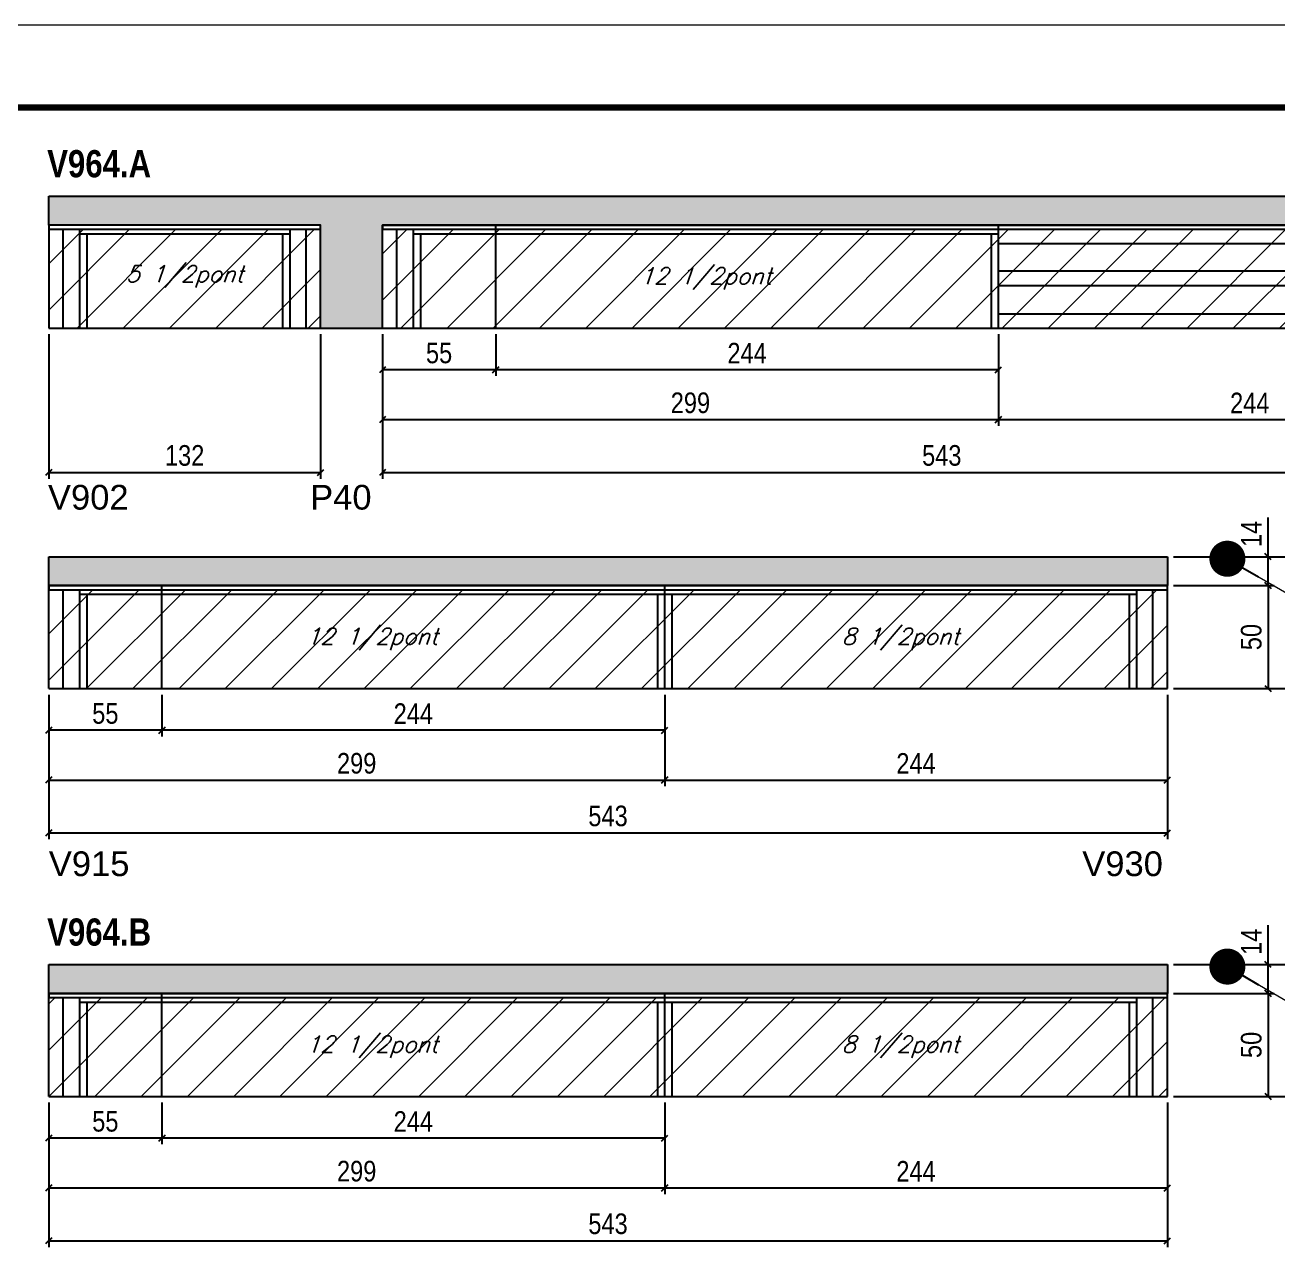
# Model space of a CAD drawing. Extents: x 3309 to 9563, y -2522 to 14608.
# Drawn here: x 3698 to 4306, y 4823 to 5419 of the extents above; entities that cross this region are included whole.
import ezdxf

# ---------------------------------------------------------------- set-up
doc = ezdxf.new("R2010")
doc.units = 0
doc.linetypes.add('DASHED', pattern=[0.75, 0.5, -0.25])
for name, color, linetype in [('5', 5, 'Continuous'), ('COTA', 241, 'Continuous'), ('NOMENCLATURA', 7, 'Continuous'), ('Painéis', 200, 'Continuous'), ('SARR_2.2x7', 40, 'Continuous'), ('SARR_3.5x7', 81, 'Continuous'), ('texto', 7, 'Continuous')]:
    doc.layers.add(name, color=color, linetype=linetype)
for name, color, linetype, lineweight in [('Folhas', 255, 'Continuous', 9), ('Hachura', 251, 'Continuous', 9), ('SARRAFO DE PRESSAO', 251, 'DASHED', 9)]:
    doc.layers.add(name, color=color, linetype=linetype, lineweight=lineweight)
doc.styles.add('COTA TECNICA', font='techl___.ttf', dxfattribs={"height": 10})
doc.styles.add('Romans', font='romans.shx')
doc.styles.get("Standard").update_dxf_attribs({"font": 'arial.ttf'})
doc.styles.add('TECNICA', font='techb___.ttf', dxfattribs={"height": 10})
doc.dimstyles.new('3x', dxfattribs={"dimtxt": 10, "dimasz": 5, "dimexe": 7, "dimexo": 5, "dimgap": 4, "dimtad": 1, "dimdec": 4, "dimlfac": 0.333333, "dimdsep": 46, "dimtxsty": 'Standard', "dimblk": 'DOT', "dimcen": 0.09, "dimclrd": 1, "dimclre": 1, "dimclrt": 2, "dimadec": 0, "dimazin": 2, "dimtfac": 1, "dimtdec": 4, "dimtmove": 0, "dimatfit": 3, "dimldrblk": 'DOT', "dimfxl": 1, "dimtolj": 1, "dimtzin": 0, "dimlwd": 9, "dimlwe": 9, "dimarcsym": 0})
doc.dimstyles.new('PAINEL', dxfattribs={"dimtxt": 10, "dimasz": 3, "dimexe": 3, "dimexo": 3, "dimgap": 3, "dimtad": 1, "dimdec": 1, "dimzin": 12, "dimdsep": 46, "dimtxsty": 'COTA TECNICA', "dimblk1": 'OBLIQUE', "dimblk2": 'OBLIQUE', "dimsah": 1, "dimcen": 0.9, "dimclrd": 4, "dimclre": 4, "dimclrt": 240, "dimadec": 1, "dimazin": 3, "dimtfac": 1, "dimtdec": 1, "dimtmove": 0, "dimatfit": 3, "dimfxl": 1, "dimtolj": 1, "dimtzin": 12, "dimarcsym": 0})

# ---------------------------------------------------------------- blocks, each defined once
blk = doc.blocks.new('9999999999')
at = {"layer": 'Folhas'}
blk.add_lwpolyline([(98138.98, 34190.21), (99623.98, 34190.21), (99623.98, 35240.21), (98138.98, 35240.21)], close=True, dxfattribs=at)
at = {"layer": 'Folhas', "color": 30, "const_width": 3}
blk.add_lwpolyline([(98213.98, 34230.21), (99583.98, 34230.21), (99583.98, 35200.21), (98213.98, 35200.21)], close=True, dxfattribs=at)
blk = doc.blocks.new('_Oblique')
at = {"color": 0, "linetype": 'ByBlock', "lineweight": -2}
blk.add_line((-0.5, -0.5), (0.5, 0.5), dxfattribs=at)
blk = doc.blocks.new('*D2433')
at = {"layer": 'COTA', "color": 4, "lineweight": -2, "transparency": 16777216}
for p, q in [((3709.33, 5269.17), (3709.33, 5199.08)), ((3841.33, 5269.17), (3841.33, 5199.08)), ((3709.33, 5202.08), (3841.33, 5202.08))]:
    blk.add_line(p, q, dxfattribs=at)
at = {"layer": 'Defpoints', "color": 0, "transparency": 16777216}
for p in [(3709.33, 5272.17), (3841.33, 5272.17), (3841.33, 5202.08)]:
    blk.add_point(p, dxfattribs=at)
at = {"layer": 'COTA', "color": 4, "lineweight": -2, "transparency": 16777216, "xscale": 3, "yscale": 3, "zscale": 3, "rotation": 180}
blk.add_blockref('_Oblique', (3709.33, 5202.08), dxfattribs=at)
at = {"layer": 'COTA', "color": 4, "lineweight": -2, "transparency": 16777216, "xscale": 3, "yscale": 3, "zscale": 3}
blk.add_blockref('_Oblique', (3841.33, 5202.08), dxfattribs=at)
at = {"layer": 'COTA', "color": 240, "transparency": 16777216, "insert": (3775.33, 5210.3), "char_height": 10, "attachment_point": 5, "style": 'COTA TECNICA'}
blk.add_mtext('\\A1;132', dxfattribs=at)
blk = doc.blocks.new('*D2434')
at = {"layer": 'COTA', "color": 4, "linetype": 'ByBlock', "lineweight": -2, "transparency": 16777216}
for p, q in [((4170.33, 5269.17), (4170.33, 5224.76)), ((4414.33, 5269.17), (4414.33, 5224.76)), ((4170.33, 5227.76), (4414.33, 5227.76))]:
    blk.add_line(p, q, dxfattribs=at)
at = {"layer": 'Defpoints', "color": 0, "linetype": 'ByBlock', "transparency": 16777216}
for p in [(4170.33, 5272.17), (4414.33, 5272.17), (4414.33, 5227.76)]:
    blk.add_point(p, dxfattribs=at)
at = {"layer": 'COTA', "color": 4, "linetype": 'ByBlock', "lineweight": -2, "transparency": 16777216, "xscale": 3, "yscale": 3, "zscale": 3, "rotation": 180}
blk.add_blockref('_Oblique', (4170.33, 5227.76), dxfattribs=at)
at = {"layer": 'COTA', "color": 4, "linetype": 'ByBlock', "lineweight": -2, "transparency": 16777216, "xscale": 3, "yscale": 3, "zscale": 3}
blk.add_blockref('_Oblique', (4414.33, 5227.76), dxfattribs=at)
at = {"layer": 'COTA', "color": 240, "linetype": 'ByBlock', "transparency": 16777216, "insert": (4292.33, 5235.83), "char_height": 10, "attachment_point": 5, "style": 'COTA TECNICA'}
blk.add_mtext('\\A1;244', dxfattribs=at)
blk = doc.blocks.new('*D2436')
at = {"layer": 'COTA', "color": 4, "linetype": 'ByBlock', "lineweight": -2, "transparency": 16777216}
for p, q in [((3871.33, 5269.17), (3871.33, 5199.08)), ((4414.33, 5269.17), (4414.33, 5199.08)), ((3871.33, 5202.08), (4414.33, 5202.08))]:
    blk.add_line(p, q, dxfattribs=at)
at = {"layer": 'Defpoints', "color": 0, "linetype": 'ByBlock', "transparency": 16777216}
for p in [(3871.33, 5272.17), (4414.33, 5272.17), (4414.33, 5202.08)]:
    blk.add_point(p, dxfattribs=at)
at = {"layer": 'COTA', "color": 4, "linetype": 'ByBlock', "lineweight": -2, "transparency": 16777216, "xscale": 3, "yscale": 3, "zscale": 3, "rotation": 180}
blk.add_blockref('_Oblique', (3871.33, 5202.08), dxfattribs=at)
at = {"layer": 'COTA', "color": 4, "linetype": 'ByBlock', "lineweight": -2, "transparency": 16777216, "xscale": 3, "yscale": 3, "zscale": 3}
blk.add_blockref('_Oblique', (4414.33, 5202.08), dxfattribs=at)
at = {"layer": 'COTA', "color": 240, "linetype": 'ByBlock', "transparency": 16777216, "insert": (4142.83, 5210.3), "char_height": 10, "attachment_point": 5, "style": 'COTA TECNICA'}
blk.add_mtext('\\A1;543', dxfattribs=at)
blk = doc.blocks.new('*D2435')
at = {"layer": 'COTA', "color": 4, "lineweight": -2, "transparency": 16777216}
for p, q in [((3926.33, 5269.17), (3926.33, 5248.93)), ((4170.33, 5269.17), (4170.33, 5248.93)), ((4170.33, 5251.93), (3926.33, 5251.93))]:
    blk.add_line(p, q, dxfattribs=at)
at = {"layer": 'Defpoints', "color": 0, "transparency": 16777216}
for p in [(3926.33, 5272.17, 0), (4170.33, 5272.17, 0), (3926.33, 5251.93)]:
    blk.add_point(p, dxfattribs=at)
at = {"layer": 'COTA', "color": 4, "lineweight": -2, "transparency": 16777216, "xscale": 3, "yscale": 3, "zscale": 3, "rotation": 180}
blk.add_blockref('_Oblique', (3926.33, 5251.93), dxfattribs=at)
at = {"layer": 'COTA', "color": 4, "lineweight": -2, "transparency": 16777216, "xscale": 3, "yscale": 3, "zscale": 3}
blk.add_blockref('_Oblique', (4170.33, 5251.93), dxfattribs=at)
at = {"layer": 'COTA', "color": 240, "transparency": 16777216, "insert": (4048.33, 5260), "char_height": 10, "attachment_point": 5, "style": 'COTA TECNICA'}
blk.add_mtext('\\A1;244', dxfattribs=at)
blk = doc.blocks.new('*D2437')
at = {"layer": 'COTA', "color": 4, "lineweight": -2, "transparency": 16777216}
for p, q in [((3871.33, 5269.17), (3871.33, 5248.93)), ((3926.33, 5269.17), (3926.33, 5248.93)), ((3926.33, 5251.93), (3871.33, 5251.93))]:
    blk.add_line(p, q, dxfattribs=at)
at = {"layer": 'Defpoints', "color": 0, "transparency": 16777216}
for p in [(3871.33, 5272.17, 0), (3926.33, 5272.17, 0), (3871.33, 5251.93)]:
    blk.add_point(p, dxfattribs=at)
at = {"layer": 'COTA', "color": 4, "lineweight": -2, "transparency": 16777216, "xscale": 3, "yscale": 3, "zscale": 3, "rotation": 180}
blk.add_blockref('_Oblique', (3871.33, 5251.93), dxfattribs=at)
at = {"layer": 'COTA', "color": 4, "lineweight": -2, "transparency": 16777216, "xscale": 3, "yscale": 3, "zscale": 3}
blk.add_blockref('_Oblique', (3926.33, 5251.93), dxfattribs=at)
at = {"layer": 'COTA', "color": 240, "transparency": 16777216, "insert": (3898.83, 5260.04), "char_height": 10, "attachment_point": 5, "style": 'COTA TECNICA'}
blk.add_mtext('\\A1;55', dxfattribs=at)
blk = doc.blocks.new('*D2438')
at = {"layer": 'COTA', "color": 4, "lineweight": -2, "transparency": 16777216}
for p, q in [((3871.33, 5269.17), (3871.33, 5224.76)), ((4170.33, 5269.17), (4170.33, 5224.76)), ((3871.33, 5227.76), (4170.33, 5227.76))]:
    blk.add_line(p, q, dxfattribs=at)
at = {"layer": 'Defpoints', "color": 0, "transparency": 16777216}
for p in [(3871.33, 5272.17), (4170.33, 5272.17), (4170.33, 5227.76)]:
    blk.add_point(p, dxfattribs=at)
at = {"layer": 'COTA', "color": 4, "lineweight": -2, "transparency": 16777216, "xscale": 3, "yscale": 3, "zscale": 3, "rotation": 180}
blk.add_blockref('_Oblique', (3871.33, 5227.76), dxfattribs=at)
at = {"layer": 'COTA', "color": 4, "lineweight": -2, "transparency": 16777216, "xscale": 3, "yscale": 3, "zscale": 3}
blk.add_blockref('_Oblique', (4170.33, 5227.76), dxfattribs=at)
at = {"layer": 'COTA', "color": 240, "transparency": 16777216, "insert": (4020.83, 5235.85), "char_height": 10, "attachment_point": 5, "style": 'COTA TECNICA'}
blk.add_mtext('\\A1;299', dxfattribs=at)
blk = doc.blocks.new('*D2443')
at = {"layer": 'COTA', "color": 4, "linetype": 'ByBlock', "lineweight": -2, "transparency": 16777216}
for p, q in [((4008.33, 5094.2), (4008.33, 5049.78)), ((4252.33, 5094.2), (4252.33, 5049.78)), ((4008.33, 5052.78), (4252.33, 5052.78))]:
    blk.add_line(p, q, dxfattribs=at)
at = {"layer": 'Defpoints', "color": 0, "linetype": 'ByBlock', "transparency": 16777216}
for p in [(4008.33, 5097.2), (4252.33, 5097.2), (4252.33, 5052.78)]:
    blk.add_point(p, dxfattribs=at)
at = {"layer": 'COTA', "color": 4, "linetype": 'ByBlock', "lineweight": -2, "transparency": 16777216, "xscale": 3, "yscale": 3, "zscale": 3, "rotation": 180}
blk.add_blockref('_Oblique', (4008.33, 5052.78), dxfattribs=at)
at = {"layer": 'COTA', "color": 4, "linetype": 'ByBlock', "lineweight": -2, "transparency": 16777216, "xscale": 3, "yscale": 3, "zscale": 3}
blk.add_blockref('_Oblique', (4252.33, 5052.78), dxfattribs=at)
at = {"layer": 'COTA', "color": 240, "linetype": 'ByBlock', "transparency": 16777216, "insert": (4130.33, 5060.86), "char_height": 10, "attachment_point": 5, "style": 'COTA TECNICA'}
blk.add_mtext('\\A1;244', dxfattribs=at)
blk = doc.blocks.new('*D2445')
at = {"layer": 'COTA', "color": 4, "linetype": 'ByBlock', "lineweight": -2, "transparency": 16777216}
for p, q in [((3709.33, 5094.2), (3709.33, 5024.1)), ((4252.33, 5094.2), (4252.33, 5024.1)), ((3709.33, 5027.1), (4252.33, 5027.1))]:
    blk.add_line(p, q, dxfattribs=at)
at = {"layer": 'Defpoints', "color": 0, "linetype": 'ByBlock', "transparency": 16777216}
for p in [(3709.33, 5097.2), (4252.33, 5097.2), (4252.33, 5027.1)]:
    blk.add_point(p, dxfattribs=at)
at = {"layer": 'COTA', "color": 4, "linetype": 'ByBlock', "lineweight": -2, "transparency": 16777216, "xscale": 3, "yscale": 3, "zscale": 3, "rotation": 180}
blk.add_blockref('_Oblique', (3709.33, 5027.1), dxfattribs=at)
at = {"layer": 'COTA', "color": 4, "linetype": 'ByBlock', "lineweight": -2, "transparency": 16777216, "xscale": 3, "yscale": 3, "zscale": 3}
blk.add_blockref('_Oblique', (4252.33, 5027.1), dxfattribs=at)
at = {"layer": 'COTA', "color": 240, "linetype": 'ByBlock', "transparency": 16777216, "insert": (3980.83, 5035.32), "char_height": 10, "attachment_point": 5, "style": 'COTA TECNICA'}
blk.add_mtext('\\A1;543', dxfattribs=at)
blk = doc.blocks.new('*D2444')
at = {"layer": 'COTA', "color": 4, "lineweight": -2, "transparency": 16777216}
for p, q in [((3764.33, 5094.2), (3764.33, 5073.95)), ((4008.33, 5094.2), (4008.33, 5073.95)), ((4008.33, 5076.95), (3764.33, 5076.95))]:
    blk.add_line(p, q, dxfattribs=at)
at = {"layer": 'Defpoints', "color": 0, "transparency": 16777216}
for p in [(3764.33, 5097.2, 0), (4008.33, 5097.2, 0), (3764.33, 5076.95)]:
    blk.add_point(p, dxfattribs=at)
at = {"layer": 'COTA', "color": 4, "lineweight": -2, "transparency": 16777216, "xscale": 3, "yscale": 3, "zscale": 3, "rotation": 180}
blk.add_blockref('_Oblique', (3764.33, 5076.95), dxfattribs=at)
at = {"layer": 'COTA', "color": 4, "lineweight": -2, "transparency": 16777216, "xscale": 3, "yscale": 3, "zscale": 3}
blk.add_blockref('_Oblique', (4008.33, 5076.95), dxfattribs=at)
at = {"layer": 'COTA', "color": 240, "transparency": 16777216, "insert": (3886.33, 5085.03), "char_height": 10, "attachment_point": 5, "style": 'COTA TECNICA'}
blk.add_mtext('\\A1;244', dxfattribs=at)
blk = doc.blocks.new('*D2446')
at = {"layer": 'COTA', "color": 4, "lineweight": -2, "transparency": 16777216}
for p, q in [((3709.33, 5094.2), (3709.33, 5073.95)), ((3764.33, 5094.2), (3764.33, 5073.95)), ((3764.33, 5076.95), (3709.33, 5076.95))]:
    blk.add_line(p, q, dxfattribs=at)
at = {"layer": 'Defpoints', "color": 0, "transparency": 16777216}
for p in [(3709.33, 5097.2, 0), (3764.33, 5097.2, 0), (3709.33, 5076.95)]:
    blk.add_point(p, dxfattribs=at)
at = {"layer": 'COTA', "color": 4, "lineweight": -2, "transparency": 16777216, "xscale": 3, "yscale": 3, "zscale": 3, "rotation": 180}
blk.add_blockref('_Oblique', (3709.33, 5076.95), dxfattribs=at)
at = {"layer": 'COTA', "color": 4, "lineweight": -2, "transparency": 16777216, "xscale": 3, "yscale": 3, "zscale": 3}
blk.add_blockref('_Oblique', (3764.33, 5076.95), dxfattribs=at)
at = {"layer": 'COTA', "color": 240, "transparency": 16777216, "insert": (3736.83, 5085.06), "char_height": 10, "attachment_point": 5, "style": 'COTA TECNICA'}
blk.add_mtext('\\A1;55', dxfattribs=at)
blk = doc.blocks.new('*D2447')
at = {"layer": 'COTA', "color": 4, "lineweight": -2, "transparency": 16777216}
for p, q in [((3709.33, 5094.2), (3709.33, 5049.78)), ((4008.33, 5094.2), (4008.33, 5049.78)), ((3709.33, 5052.78), (4008.33, 5052.78))]:
    blk.add_line(p, q, dxfattribs=at)
at = {"layer": 'Defpoints', "color": 0, "transparency": 16777216}
for p in [(3709.33, 5097.2), (4008.33, 5097.2), (4008.33, 5052.78)]:
    blk.add_point(p, dxfattribs=at)
at = {"layer": 'COTA', "color": 4, "lineweight": -2, "transparency": 16777216, "xscale": 3, "yscale": 3, "zscale": 3, "rotation": 180}
blk.add_blockref('_Oblique', (3709.33, 5052.78), dxfattribs=at)
at = {"layer": 'COTA', "color": 4, "lineweight": -2, "transparency": 16777216, "xscale": 3, "yscale": 3, "zscale": 3}
blk.add_blockref('_Oblique', (4008.33, 5052.78), dxfattribs=at)
at = {"layer": 'COTA', "color": 240, "transparency": 16777216, "insert": (3858.83, 5060.87), "char_height": 10, "attachment_point": 5, "style": 'COTA TECNICA'}
blk.add_mtext('\\A1;299', dxfattribs=at)
blk = doc.blocks.new('*D2451')
at = {"layer": 'COTA', "color": 4, "linetype": 'ByBlock', "lineweight": -2, "transparency": 16777216}
for p, q in [((4008.33, 4896.23), (4008.33, 4851.81)), ((4252.33, 4896.23), (4252.33, 4851.81)), ((4008.33, 4854.81), (4252.33, 4854.81))]:
    blk.add_line(p, q, dxfattribs=at)
at = {"layer": 'Defpoints', "color": 0, "linetype": 'ByBlock', "transparency": 16777216}
for p in [(4008.33, 4899.23), (4252.33, 4899.23), (4252.33, 4854.81)]:
    blk.add_point(p, dxfattribs=at)
at = {"layer": 'COTA', "color": 4, "linetype": 'ByBlock', "lineweight": -2, "transparency": 16777216, "xscale": 3, "yscale": 3, "zscale": 3, "rotation": 180}
blk.add_blockref('_Oblique', (4008.33, 4854.81), dxfattribs=at)
at = {"layer": 'COTA', "color": 4, "linetype": 'ByBlock', "lineweight": -2, "transparency": 16777216, "xscale": 3, "yscale": 3, "zscale": 3}
blk.add_blockref('_Oblique', (4252.33, 4854.81), dxfattribs=at)
at = {"layer": 'COTA', "color": 240, "linetype": 'ByBlock', "transparency": 16777216, "insert": (4130.33, 4862.89), "char_height": 10, "attachment_point": 5, "style": 'COTA TECNICA'}
blk.add_mtext('\\A1;244', dxfattribs=at)
blk = doc.blocks.new('*D2456')
at = {"layer": 'COTA', "color": 4, "linetype": 'ByBlock', "lineweight": -2, "transparency": 16777216}
for p, q in [((3709.33, 4896.23), (3709.33, 4826.13)), ((4252.33, 4896.23), (4252.33, 4826.13)), ((3709.33, 4829.13), (4252.33, 4829.13))]:
    blk.add_line(p, q, dxfattribs=at)
at = {"layer": 'Defpoints', "color": 0, "linetype": 'ByBlock', "transparency": 16777216}
for p in [(3709.33, 4899.23), (4252.33, 4899.23), (4252.33, 4829.13)]:
    blk.add_point(p, dxfattribs=at)
at = {"layer": 'COTA', "color": 4, "linetype": 'ByBlock', "lineweight": -2, "transparency": 16777216, "xscale": 3, "yscale": 3, "zscale": 3, "rotation": 180}
blk.add_blockref('_Oblique', (3709.33, 4829.13), dxfattribs=at)
at = {"layer": 'COTA', "color": 4, "linetype": 'ByBlock', "lineweight": -2, "transparency": 16777216, "xscale": 3, "yscale": 3, "zscale": 3}
blk.add_blockref('_Oblique', (4252.33, 4829.13), dxfattribs=at)
at = {"layer": 'COTA', "color": 240, "linetype": 'ByBlock', "transparency": 16777216, "insert": (3980.83, 4837.35), "char_height": 10, "attachment_point": 5, "style": 'COTA TECNICA'}
blk.add_mtext('\\A1;543', dxfattribs=at)
blk = doc.blocks.new('*D2452')
at = {"layer": 'COTA', "color": 4, "lineweight": -2, "transparency": 16777216}
for p, q in [((3764.33, 4896.23), (3764.33, 4875.98)), ((4008.33, 4896.23), (4008.33, 4875.98)), ((4008.33, 4878.98), (3764.33, 4878.98))]:
    blk.add_line(p, q, dxfattribs=at)
at = {"layer": 'Defpoints', "color": 0, "transparency": 16777216}
for p in [(3764.33, 4899.23, 0), (4008.33, 4899.23, 0), (3764.33, 4878.98)]:
    blk.add_point(p, dxfattribs=at)
at = {"layer": 'COTA', "color": 4, "lineweight": -2, "transparency": 16777216, "xscale": 3, "yscale": 3, "zscale": 3, "rotation": 180}
blk.add_blockref('_Oblique', (3764.33, 4878.98), dxfattribs=at)
at = {"layer": 'COTA', "color": 4, "lineweight": -2, "transparency": 16777216, "xscale": 3, "yscale": 3, "zscale": 3}
blk.add_blockref('_Oblique', (4008.33, 4878.98), dxfattribs=at)
at = {"layer": 'COTA', "color": 240, "transparency": 16777216, "insert": (3886.33, 4887.06), "char_height": 10, "attachment_point": 5, "style": 'COTA TECNICA'}
blk.add_mtext('\\A1;244', dxfattribs=at)
blk = doc.blocks.new('*D2457')
at = {"layer": 'COTA', "color": 4, "lineweight": -2, "transparency": 16777216}
for p, q in [((3709.33, 4896.23), (3709.33, 4875.98)), ((3764.33, 4896.23), (3764.33, 4875.98)), ((3764.33, 4878.98), (3709.33, 4878.98))]:
    blk.add_line(p, q, dxfattribs=at)
at = {"layer": 'Defpoints', "color": 0, "transparency": 16777216}
for p in [(3709.33, 4899.23, 0), (3764.33, 4899.23, 0), (3709.33, 4878.98)]:
    blk.add_point(p, dxfattribs=at)
at = {"layer": 'COTA', "color": 4, "lineweight": -2, "transparency": 16777216, "xscale": 3, "yscale": 3, "zscale": 3, "rotation": 180}
blk.add_blockref('_Oblique', (3709.33, 4878.98), dxfattribs=at)
at = {"layer": 'COTA', "color": 4, "lineweight": -2, "transparency": 16777216, "xscale": 3, "yscale": 3, "zscale": 3}
blk.add_blockref('_Oblique', (3764.33, 4878.98), dxfattribs=at)
at = {"layer": 'COTA', "color": 240, "transparency": 16777216, "insert": (3736.83, 4887.09), "char_height": 10, "attachment_point": 5, "style": 'COTA TECNICA'}
blk.add_mtext('\\A1;55', dxfattribs=at)
blk = doc.blocks.new('*D2458')
at = {"layer": 'COTA', "color": 4, "lineweight": -2, "transparency": 16777216}
for p, q in [((3709.33, 4896.23), (3709.33, 4851.81)), ((4008.33, 4896.23), (4008.33, 4851.81)), ((3709.33, 4854.81), (4008.33, 4854.81))]:
    blk.add_line(p, q, dxfattribs=at)
at = {"layer": 'Defpoints', "color": 0, "transparency": 16777216}
for p in [(3709.33, 4899.23), (4008.33, 4899.23), (4008.33, 4854.81)]:
    blk.add_point(p, dxfattribs=at)
at = {"layer": 'COTA', "color": 4, "lineweight": -2, "transparency": 16777216, "xscale": 3, "yscale": 3, "zscale": 3, "rotation": 180}
blk.add_blockref('_Oblique', (3709.33, 4854.81), dxfattribs=at)
at = {"layer": 'COTA', "color": 4, "lineweight": -2, "transparency": 16777216, "xscale": 3, "yscale": 3, "zscale": 3}
blk.add_blockref('_Oblique', (4008.33, 4854.81), dxfattribs=at)
at = {"layer": 'COTA', "color": 240, "transparency": 16777216, "insert": (3858.83, 4862.9), "char_height": 10, "attachment_point": 5, "style": 'COTA TECNICA'}
blk.add_mtext('\\A1;299', dxfattribs=at)
blk = doc.blocks.new('_Dot')
at = {"color": 0, "linetype": 'ByBlock', "lineweight": -2}
blk.add_line((-0.5, 0), (-1, 0), dxfattribs=at)
at = {"color": 0, "linetype": 'ByBlock', "const_width": 0.5}
blk.add_lwpolyline([(-0.25, 0, 1), (0.25, 0, 1)], format="xyb", close=True, dxfattribs=at)
blk = doc.blocks.new('*D2653')
at = {"layer": 'COTA', "color": 4, "lineweight": -2, "transparency": 16777216}
for p, q in [((4255.33, 4949.23), (4304.21, 4949.23)), ((4301.21, 4949.23), (4301.21, 4899.23)), ((4255.33, 4899.23), (4304.21, 4899.23))]:
    blk.add_line(p, q, dxfattribs=at)
at = {"layer": 'Defpoints', "color": 0, "transparency": 16777216}
for p in [(4252.33, 4949.23, 0), (4252.33, 4899.23, 0), (4301.21, 4899.23)]:
    blk.add_point(p, dxfattribs=at)
at = {"layer": 'COTA', "color": 4, "lineweight": -2, "transparency": 16777216, "xscale": 3, "yscale": 3, "zscale": 3}
for p, rotation in [((4301.21, 4949.23), 90), ((4301.21, 4899.23), 270)]:
    blk.add_blockref('_Oblique', p, dxfattribs=dict(at, rotation=rotation))
at = {"layer": 'COTA', "color": 240, "transparency": 16777216, "insert": (4293.1, 4924.23), "char_height": 10, "attachment_point": 5, "rotation": 90, "style": 'COTA TECNICA'}
blk.add_mtext('\\A1;50', dxfattribs=at)
blk = doc.blocks.new('*D2654')
at = {"layer": 'COTA', "color": 4, "lineweight": -2, "transparency": 16777216}
for p, q in [((4301.21, 4963.23), (4301.21, 4982.34)), ((4255.33, 4963.23), (4304.21, 4963.23)), ((4301.21, 4949.23), (4301.21, 4963.23)), ((4255.33, 4949.23), (4304.21, 4949.23))]:
    blk.add_line(p, q, dxfattribs=at)
at = {"layer": 'Defpoints', "color": 0, "transparency": 16777216}
for p in [(4252.33, 4963.23, 0), (4301.21, 4963.23), (4252.33, 4949.23, 0)]:
    blk.add_point(p, dxfattribs=at)
at = {"layer": 'COTA', "color": 4, "lineweight": -2, "transparency": 16777216, "xscale": 3, "yscale": 3, "zscale": 3}
for p, rotation in [((4301.21, 4963.23), 90), ((4301.21, 4949.23), 270)]:
    blk.add_blockref('_Oblique', p, dxfattribs=dict(at, rotation=rotation))
at = {"layer": 'COTA', "color": 240, "transparency": 16777216, "insert": (4293.14, 4974.28), "char_height": 10, "attachment_point": 5, "rotation": 90, "style": 'COTA TECNICA'}
blk.add_mtext('\\A1;14', dxfattribs=at)
blk = doc.blocks.new('*D2655')
at = {"layer": 'COTA', "color": 4, "lineweight": -2, "transparency": 16777216}
for p, q in [((4255.33, 4963.23), (4332.57, 4963.23)), ((4329.57, 4963.23), (4329.57, 4899.23)), ((4255.33, 4899.23), (4332.57, 4899.23))]:
    blk.add_line(p, q, dxfattribs=at)
at = {"layer": 'Defpoints', "color": 0, "transparency": 16777216}
for p in [(4252.33, 4963.23, 0), (4252.33, 4899.23, 0), (4329.57, 4899.23)]:
    blk.add_point(p, dxfattribs=at)
at = {"layer": 'COTA', "color": 4, "lineweight": -2, "transparency": 16777216, "xscale": 3, "yscale": 3, "zscale": 3}
for p, rotation in [((4329.57, 4963.23), 90), ((4329.57, 4899.23), 270)]:
    blk.add_blockref('_Oblique', p, dxfattribs=dict(at, rotation=rotation))
at = {"layer": 'COTA', "color": 240, "transparency": 16777216, "insert": (4321.47, 4931.23), "char_height": 10, "attachment_point": 5, "rotation": 90, "style": 'COTA TECNICA'}
blk.add_mtext('\\A1;64', dxfattribs=at)
blk = doc.blocks.new('*D2658')
at = {"layer": 'COTA', "color": 4, "lineweight": -2, "transparency": 16777216}
for p, q in [((4255.33, 5147.2), (4304.21, 5147.2)), ((4301.21, 5147.2), (4301.21, 5097.2)), ((4255.33, 5097.2), (4304.21, 5097.2))]:
    blk.add_line(p, q, dxfattribs=at)
at = {"layer": 'Defpoints', "color": 0, "transparency": 16777216}
for p in [(4252.33, 5147.2, 0), (4252.33, 5097.2, 0), (4301.21, 5097.2)]:
    blk.add_point(p, dxfattribs=at)
at = {"layer": 'COTA', "color": 4, "lineweight": -2, "transparency": 16777216, "xscale": 3, "yscale": 3, "zscale": 3}
for p, rotation in [((4301.21, 5147.2), 90), ((4301.21, 5097.2), 270)]:
    blk.add_blockref('_Oblique', p, dxfattribs=dict(at, rotation=rotation))
at = {"layer": 'COTA', "color": 240, "transparency": 16777216, "insert": (4293.1, 5122.2), "char_height": 10, "attachment_point": 5, "rotation": 90, "style": 'COTA TECNICA'}
blk.add_mtext('\\A1;50', dxfattribs=at)
blk = doc.blocks.new('*D2659')
at = {"layer": 'COTA', "color": 4, "lineweight": -2, "transparency": 16777216}
for p, q in [((4301.21, 5161.2), (4301.21, 5180.31)), ((4255.33, 5161.2), (4304.21, 5161.2)), ((4301.21, 5147.2), (4301.21, 5161.2)), ((4255.33, 5147.2), (4304.21, 5147.2))]:
    blk.add_line(p, q, dxfattribs=at)
at = {"layer": 'Defpoints', "color": 0, "transparency": 16777216}
for p in [(4252.33, 5161.2, 0), (4301.21, 5161.2), (4252.33, 5147.2, 0)]:
    blk.add_point(p, dxfattribs=at)
at = {"layer": 'COTA', "color": 4, "lineweight": -2, "transparency": 16777216, "xscale": 3, "yscale": 3, "zscale": 3}
for p, rotation in [((4301.21, 5161.2), 90), ((4301.21, 5147.2), 270)]:
    blk.add_blockref('_Oblique', p, dxfattribs=dict(at, rotation=rotation))
at = {"layer": 'COTA', "color": 240, "transparency": 16777216, "insert": (4293.14, 5172.25), "char_height": 10, "attachment_point": 5, "rotation": 90, "style": 'COTA TECNICA'}
blk.add_mtext('\\A1;14', dxfattribs=at)
blk = doc.blocks.new('*D2660')
at = {"layer": 'COTA', "color": 4, "lineweight": -2, "transparency": 16777216}
for p, q in [((4255.33, 5161.2), (4332.57, 5161.2)), ((4329.57, 5161.2), (4329.57, 5097.2)), ((4255.33, 5097.2), (4332.57, 5097.2))]:
    blk.add_line(p, q, dxfattribs=at)
at = {"layer": 'Defpoints', "color": 0, "transparency": 16777216}
for p in [(4252.33, 5161.2, 0), (4252.33, 5097.2, 0), (4329.57, 5097.2)]:
    blk.add_point(p, dxfattribs=at)
at = {"layer": 'COTA', "color": 4, "lineweight": -2, "transparency": 16777216, "xscale": 3, "yscale": 3, "zscale": 3}
for p, rotation in [((4329.57, 5161.2), 90), ((4329.57, 5097.2), 270)]:
    blk.add_blockref('_Oblique', p, dxfattribs=dict(at, rotation=rotation))
at = {"layer": 'COTA', "color": 240, "transparency": 16777216, "insert": (4321.47, 5129.2), "char_height": 10, "attachment_point": 5, "rotation": 90, "style": 'COTA TECNICA'}
blk.add_mtext('\\A1;64', dxfattribs=at)

msp = doc.modelspace()

# ---------------------------------------------------------------- hatches: boundary and pattern name
at = {"layer": 'COTA'}
h = msp.add_hatch(dxfattribs=at)
h.set_pattern_fill('AR-CONC', color=256, scale=0.03)
h.paths.add_polyline_path([(4444.33, 5322.17), (4588.33, 5322.17), (4588.33, 5336.17), (3709.33, 5336.17), (3709.33, 5322.17), (3841.33, 5322.17), (3841.33, 5272.17), (3871.33, 5272.17), (3871.33, 5322.17), (4414.33, 5322.17), (4414.33, 5272.17), (4444.33, 5272.17)])
h = msp.add_hatch(dxfattribs=at)
h.set_pattern_fill('AR-CONC', color=256, scale=0.03)
h.paths.add_polyline_path([(4252.33, 5161.2), (3709.33, 5161.2), (3709.33, 5147.2), (4252.33, 5147.2)])
h = msp.add_hatch(dxfattribs=at)
h.set_pattern_fill('AR-CONC', color=256, scale=0.03)
h.set_pattern_definition([(50, (0, -197.97), (5.46554, -0.4781726), [0.5715, -6.2865]), (355, (0, -197.97), (-1.0573026, 5.7317054), [0.4572, -5.0292175]), (100.451445, (0.4555, -198.01), (4.4082374, 5.2535326), [0.4857003, -5.3427073]), (46.1842, (0, -196.446), (8.132371, -1.26127), [0.85725, -9.42975]), (96.63556, (0.678, -196.551), (7.122124, 7.422784), [0.728551, -8.014068]), (351.18415, (0, -196.446), (7.122124, 7.422784), [0.685799, -7.543792]), (21, (0.762, -196.827), (4.5484317, -3.067956), [0.5715, -6.2865]), (326, (0.762, -196.827), (1.854061, 5.525639), [0.4572, -5.0292]), (71.451445, (1.141, -197.0826), (6.4024926, 2.457683), [0.4857003, -5.342698]), (37.5, (0, -197.97), (0.0926581, 2.53665117), [0, -4.96824, 0, -5.1054, 0, -5.04825]), (7.5, (0, -197.97), (2.0045899, 3.0054172), [0, -2.91084, 0, -4.85394, 0, -1.92405]), (327.5, (-1.6993, -197.97), (4.06771786, -0.1718623), [0, -1.905, 0, -5.9436, 0, -7.8867]), (317.5, (-2.4613, -197.97), (4.4438754, 0.7627947), [0, -2.4765, 0, -3.94716, 0, -5.6007])])
h.paths.add_polyline_path([(3709.33, 4963.23), (3709.33, 4949.23), (4252.33, 4949.23), (4252.33, 4963.23)])
at = {"layer": 'Hachura', "linetype": 'ByBlock'}
h = msp.add_hatch(dxfattribs=at)
h.set_pattern_fill('ANSI31', color=256, scale=5)
h.paths.add_polyline_path([(3841.33, 5272.17), (3841.33, 5320.17), (3709.33, 5320.17), (3709.33, 5272.17)])
h.paths.add_polyline_path([(3926.33, 5272.17), (3926.33, 5320.17), (3871.33, 5320.17), (3871.33, 5272.17)])
h.paths.add_polyline_path([(4170.33, 5272.17), (4170.33, 5320.17), (3926.33, 5320.17), (3926.33, 5272.17)])
h.paths.add_polyline_path([(4414.33, 5272.17), (4414.33, 5320.17), (4170.33, 5320.17), (4170.33, 5272.17)])
h.paths.add_polyline_path([(4588.33, 5272.17), (4588.33, 5320.17), (4444.33, 5320.17), (4444.33, 5272.17)])
h.paths.add_polyline_path([(4252.33, 5097.2), (4252.33, 5145.2), (4008.33, 5145.2), (4008.33, 5097.2)])
h.paths.add_polyline_path([(4008.33, 5097.2), (4008.33, 5145.2), (3764.33, 5145.2), (3764.33, 5097.2)])
h.paths.add_polyline_path([(3709.33, 5145.2), (3709.33, 5097.2), (3764.33, 5097.2), (3764.33, 5145.2)])
h.paths.add_polyline_path([(3764.33, 4947.23), (3709.33, 4947.23), (3709.33, 4899.23), (3764.33, 4899.23)])
h.paths.add_polyline_path([(3764.33, 4947.23), (3764.33, 4899.23), (4008.33, 4899.23), (4008.33, 4947.23)])
h.paths.add_polyline_path([(4008.33, 4947.23), (4008.33, 4899.23), (4252.33, 4899.23), (4252.33, 4947.23)])
h.paths.add_polyline_path([(3853.33, 4710.17), (3853.33, 4760.17), (3709.33, 4760.17), (3709.33, 4710.17)])
h.paths.add_polyline_path([(3883.33, 4758.17), (3883.33, 4710.17), (4127.33, 4710.17), (4127.33, 4758.17)])
h.paths.add_polyline_path([(4127.33, 4758.17), (4127.33, 4710.17), (4371.33, 4710.17), (4371.33, 4758.17)])
h.paths.add_polyline_path([(4371.33, 4758.17), (4371.33, 4710.17), (4426.33, 4710.17), (4426.33, 4758.17)])
h.paths.add_polyline_path([(4590.33, 4710.17), (4590.33, 4760.17), (4456.33, 4760.17), (4456.33, 4710.17)])

# ---------------------------------------------------------------- linework, layer by layer
at = {"layer": 'COTA'}
for p, q in [((3709.33, 5322.17), (3709.33, 5336.17)), ((3709.33, 5336.17), (4588.33, 5336.17)), ((3841.33, 5272.17), (3871.33, 5272.17)), ((3709.33, 5147.2), (3709.33, 5161.2)), ((3709.33, 5161.2), (4252.33, 5161.2)), ((4252.33, 5161.2), (4252.33, 5147.2)), ((3709.33, 4949.23), (3709.33, 4963.23)), ((3709.33, 4963.23), (4252.33, 4963.23)), ((4252.33, 4963.23), (4252.33, 4949.23))]:
    msp.add_line(p, q, dxfattribs=at)
at = {"layer": 'Painéis', "linetype": 'ByBlock'}
for p, q in [((3841.33, 5322.17), (3709.33, 5322.17)), ((3709.33, 5322.17), (3709.33, 5272.17)), ((3841.33, 5272.17), (3841.33, 5322.17)), ((3871.33, 5322.17), (4414.33, 5322.17)), ((3871.33, 5272.17), (3871.33, 5322.17)), ((3926.33, 5272.17), (3926.33, 5322.17)), ((4170.33, 5272.17), (4170.33, 5322.17)), ((3709.33, 5272.17), (3841.33, 5272.17)), ((3871.33, 5272.17), (4414.33, 5272.17)), ((3709.33, 5147.2), (4252.33, 5147.2)), ((3709.33, 5097.2), (3709.33, 5147.2)), ((3764.33, 5097.2), (3764.33, 5147.2)), ((4008.33, 5097.2), (4008.33, 5147.2)), ((4252.33, 5097.2), (4252.33, 5147.2)), ((3709.33, 5097.2), (4252.33, 5097.2)), ((3709.33, 4949.23), (4252.33, 4949.23)), ((3709.33, 4899.23), (3709.33, 4949.23)), ((3764.33, 4899.23), (3764.33, 4949.23)), ((4008.33, 4899.23), (4008.33, 4949.23)), ((4252.33, 4899.23), (4252.33, 4949.23)), ((3709.33, 4899.23), (4252.33, 4899.23))]:
    msp.add_line(p, q, dxfattribs=at)
at = {"layer": 'Painéis', "linetype": 'ByBlock', "elevation": 0}
for points in [[(3709.33, 5320.17), (3841.33, 5320.17), (3841.33, 5322.17), (3709.33, 5322.17)], [(3871.33, 5320.17), (4414.33, 5320.17), (4414.33, 5322.17), (3871.33, 5322.17)], [(3709.33, 5145.2), (4252.33, 5145.2), (4252.33, 5147.2), (3709.33, 5147.2)], [(3709.33, 4947.23), (4252.33, 4947.23), (4252.33, 4949.23), (3709.33, 4949.23)]]:
    msp.add_lwpolyline(points, close=True, dxfattribs=at)
at = {"layer": 'SARR_2.2x7', "linetype": 'Continuous'}
for p, q in [((3716.33, 5272.17), (3716.33, 5320.17)), ((3724.33, 5317.97), (3826.33, 5317.97)), ((3834.33, 5272.17), (3834.33, 5320.17)), ((3878.33, 5272.17), (3878.33, 5320.17)), ((3886.33, 5317.97), (4170.33, 5317.97)), ((4170.33, 5313.17), (4407.33, 5313.17)), ((4170.33, 5299.91), (4407.33, 5299.91)), ((4170.33, 5292.91), (4407.33, 5292.91)), ((4170.33, 5279.17), (4407.33, 5279.17)), ((3716.33, 5097.2), (3716.33, 5145.2)), ((4245.33, 5097.2), (4245.33, 5145.2)), ((3724.33, 5143), (4008.33, 5143)), ((4008.33, 5143), (4237.33, 5143)), ((3716.33, 4899.23), (3716.33, 4947.23)), ((3724.33, 4945.03), (4008.33, 4945.03)), ((4008.33, 4945.03), (4237.33, 4945.03)), ((4245.33, 4899.23), (4245.33, 4947.23))]:
    msp.add_line(p, q, dxfattribs=at)
at = {"layer": 'SARR_3.5x7'}
for p, q in [((3724.33, 5320.17), (3724.33, 5272.17)), ((3727.83, 5317.97), (3727.83, 5272.17)), ((3822.83, 5317.97), (3822.83, 5272.17)), ((3826.33, 5320.17), (3826.33, 5272.17)), ((3886.33, 5320.17), (3886.33, 5272.17)), ((3889.83, 5317.97), (3889.83, 5272.17)), ((4166.83, 5317.97), (4166.83, 5272.17)), ((3724.33, 5145.2), (3724.33, 5097.2)), ((4237.33, 5145.2), (4237.33, 5097.2)), ((3727.83, 5143), (3727.83, 5097.2)), ((4004.83, 5143), (4004.83, 5097.2)), ((4011.83, 5143), (4011.83, 5097.2)), ((4233.83, 5143), (4233.83, 5097.2)), ((3724.33, 4947.23), (3724.33, 4899.23)), ((3727.83, 4945.03), (3727.83, 4899.23)), ((4004.83, 4945.03), (4004.83, 4899.23)), ((4011.83, 4945.03), (4011.83, 4899.23)), ((4233.83, 4945.03), (4233.83, 4899.23)), ((4237.33, 4947.23), (4237.33, 4899.23))]:
    msp.add_line(p, q, dxfattribs=at)

# ---------------------------------------------------------------- block references
at = {"layer": 'SARRAFO DE PRESSAO', "color": 6, "linetype": 'ByBlock'}
msp.add_blockref('9999999999', (-94829.61, -29820.95), dxfattribs=at)

# ---------------------------------------------------------------- texts
at = {"layer": '5', "linetype": 'Continuous'}
for s, rotation, p in [('V902', 359.99996, (3708.98, 5184.07)), ('P40', 0.00004, (3836.24, 5184.07)), ('V915', 0.00004, (3709.39, 5006.17)), ('V930', 0.00004, (4211.03, 5006.17))]:
    msp.add_text(s, height=12, rotation=rotation, dxfattribs=at).set_placement(p)
at = {"layer": 'NOMENCLATURA', "style": 'TECNICA'}
for s, p in [('V964.A', (3708.61, 5345.36)), ('V964.B', (3708.61, 4972.41))]:
    msp.add_text(s, height=13.2, dxfattribs=at).set_placement(p)
at = {"layer": 'texto', "color": 2, "char_height": 8, "attachment_point": 5, "style": 'Romans'}
for s, insert in [('{\\Q19;\\C256;5 1/2pont}', (3775.33, 5297.17)), ('{\\Q19;\\C256;12 1/2pont}', (4028.33, 5296.17)), ('{\\Q19;\\C256;12 1/2pont}', (3866.33, 5121.2)), ('{\\Q19;\\C256;8 1/2pont}', (4122.83, 5121.2)), ('{\\Q19;\\C256;12 1/2pont}', (3866.33, 4923.23)), ('{\\Q19;\\C256;8 1/2pont}', (4122.83, 4923.23))]:
    msp.add_mtext(s, dxfattribs=dict(at, insert=insert))

# ---------------------------------------------------------------- dimensions: what is measured, and where the dimension line sits
at = {"layer": 'COTA'}
for base, p1, p2, angle, picture, middle in [((3841.33, 5202.08), (3709.33, 5272.17), (3841.33, 5272.17), 180, '*D2433', (3775.33, 5210.3)), ((3871.33, 5251.93), (3926.33, 5272.17), (3871.33, 5272.17), 180, '*D2437', (3898.83, 5260.04)), ((3926.33, 5251.93), (4170.33, 5272.17), (3926.33, 5272.17), 180, '*D2435', (4048.33, 5260)), ((4301.21, 5161.2, 0), (4252.33, 5147.2), (4252.33, 5161.2), 90, '*D2659', (4293.14, 5172.25, 0)), ((4329.57, 5097.2, 0), (4252.33, 5161.2), (4252.33, 5097.2), 90, '*D2660', (4321.47, 5129.2, 0)), ((4301.21, 5097.2, 0), (4252.33, 5147.2), (4252.33, 5097.2), 90, '*D2658', (4293.1, 5122.2, 0)), ((3709.33, 5076.95, 0), (3764.33, 5097.2), (3709.33, 5097.2), 180, '*D2446', (3736.83, 5085.06, 0)), ((3764.33, 5076.95, 0), (4008.33, 5097.2), (3764.33, 5097.2), 180, '*D2444', (3886.33, 5085.03, 0)), ((4301.21, 4963.23, 0), (4252.33, 4949.23), (4252.33, 4963.23), 90, '*D2654', (4293.14, 4974.28, 0)), ((4329.57, 4899.23, 0), (4252.33, 4963.23), (4252.33, 4899.23), 90, '*D2655', (4321.47, 4931.23, 0)), ((4301.21, 4899.23, 0), (4252.33, 4949.23), (4252.33, 4899.23), 90, '*D2653', (4293.1, 4924.23, 0)), ((3709.33, 4878.98, 0), (3764.33, 4899.23), (3709.33, 4899.23), 180, '*D2457', (3736.83, 4887.09, 0)), ((3764.33, 4878.98, 0), (4008.33, 4899.23), (3764.33, 4899.23), 180, '*D2452', (3886.33, 4887.06, 0))]:
    dim = msp.add_linear_dim(base=base, p1=p1, p2=p2, angle=angle, dimstyle='PAINEL', dxfattribs=at)
    dim.commit()
    dim.dimension.update_dxf_attribs({"geometry": picture, "text_midpoint": middle})
at = {"layer": 'COTA', "linetype": 'ByBlock'}
for base, p1, p2, picture, middle in [((4414.33, 5202.08), (3871.33, 5272.17), (4414.33, 5272.17), '*D2436', (4142.83, 5210.3)), ((4252.33, 5027.1), (3709.33, 5097.2), (4252.33, 5097.2), '*D2445', (3980.83, 5035.32)), ((4252.33, 4829.13), (3709.33, 4899.23), (4252.33, 4899.23), '*D2456', (3980.83, 4837.35))]:
    dim = msp.add_linear_dim(base=base, p1=p1, p2=p2, dimstyle='PAINEL', dxfattribs=at)
    dim.commit()
    dim.dimension.update_dxf_attribs({"geometry": picture, "text_midpoint": middle})
at = {"layer": 'COTA'}
for base, p1, p2, picture, middle in [((4170.33, 5227.76), (3871.33, 5272.17), (4170.33, 5272.17), '*D2438', (4020.83, 5235.85)), ((4008.33, 5052.78), (3709.33, 5097.2), (4008.33, 5097.2), '*D2447', (3858.83, 5060.87)), ((4008.33, 4854.81), (3709.33, 4899.23), (4008.33, 4899.23), '*D2458', (3858.83, 4862.9))]:
    dim = msp.add_linear_dim(base=base, p1=p1, p2=p2, dimstyle='PAINEL', dxfattribs=at)
    dim.commit()
    dim.dimension.update_dxf_attribs({"geometry": picture, "text_midpoint": middle})
at = {"layer": 'COTA', "linetype": 'ByBlock'}
for base, p1, p2, picture, middle in [((4414.33, 5227.76), (4170.33, 5272.17), (4414.33, 5272.17), '*D2434', (4292.33, 5235.83)), ((4252.33, 5052.78), (4008.33, 5097.2), (4252.33, 5097.2), '*D2443', (4130.33, 5060.86)), ((4252.33, 4854.81), (4008.33, 4899.23), (4252.33, 4899.23), '*D2451', (4130.33, 4862.89))]:
    dim = msp.add_linear_dim(base=base, p1=p1, p2=p2, dimstyle='PAINEL', override={"dimtmove": 1}, dxfattribs=at)
    dim.commit()
    dim.dimension.update_dxf_attribs({"geometry": picture, "text_midpoint": middle})

# ---------------------------------------------------------------- leaders
at = {"layer": 'Hachura'}
for points in [[(4281.47, 5160.22, 0), (4323.58, 5135.79, 0), (4471.03, 5135.79, 0)], [(4281.47, 4962.25, 0), (4323.58, 4937.82, 0), (4471.03, 4937.82, 0)]]:
    msp.add_leader(points, dimstyle='3x', override={"dimasz": 17.5, "dimgap": 4, "dimtad": 0}, dxfattribs=at)

doc.saveas('drawing.dxf')
